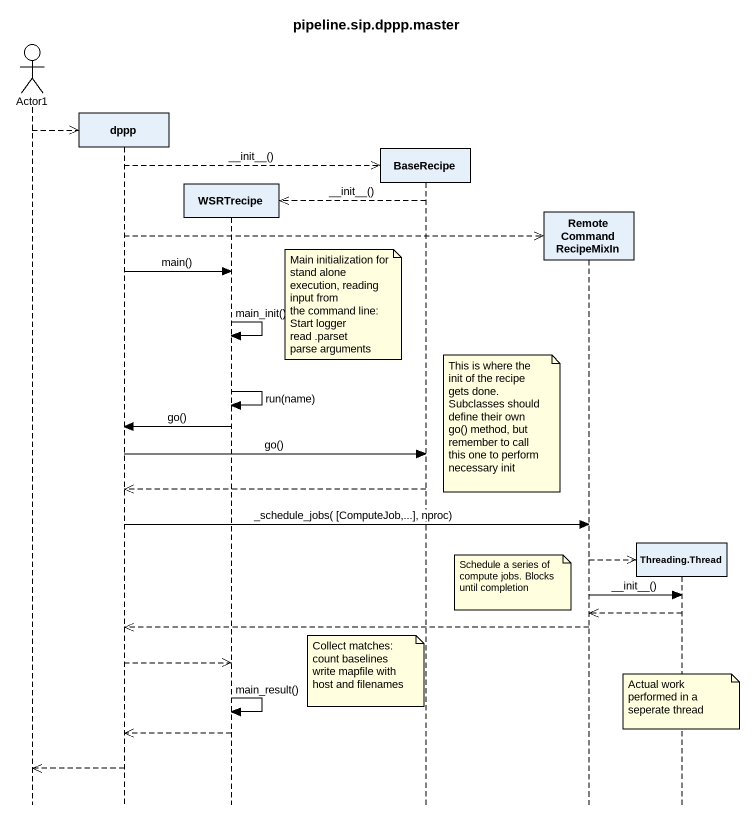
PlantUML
@startuml
title pipeline.sip.dppp.master
hide footbox
actor Actor1
participant dppp
participant WSRTrecipe
participant BaseRecipe
participant RemoteCommandRecipeMixIn
participant "Threading.Thread" as Threading_Thread

Actor1 -->> dppp **
dppp -->> BaseRecipe ** : ~__init~__()
BaseRecipe -->> WSRTrecipe ** : ~__init~__()
dppp -->> RemoteCommandRecipeMixIn **
dppp -> WSRTrecipe : main()
note left of BaseRecipe
  Main initialization for stand alone execution, reading input from
  the command line:
  Start logger
  read .parset
  parse arguments
end note
WSRTrecipe -> WSRTrecipe : main_init()
WSRTrecipe -> WSRTrecipe : run(name)
note right of BaseRecipe
  This is where the init of the recipe gets done.
  Subclasses should define their own go() method, but remember to call
  this one to perform necessary init
end note
WSRTrecipe -> dppp : go()
dppp -> BaseRecipe : go()
BaseRecipe -->> dppp
dppp -> RemoteCommandRecipeMixIn : _schedule_jobs( [ComputeJob,...], nproc)
RemoteCommandRecipeMixIn -->> Threading_Thread **
note left of RemoteCommandRecipeMixIn : Schedule a series of compute jobs. Blocks until completion
RemoteCommandRecipeMixIn -> Threading_Thread : ~__init~__()
Threading_Thread -->> RemoteCommandRecipeMixIn
RemoteCommandRecipeMixIn -->> dppp
dppp -->> WSRTrecipe
note left of BaseRecipe
  Collect matches: count baselines
  write mapfile with host and filenames
end note
WSRTrecipe -> WSRTrecipe : main_result()
note over Threading_Thread : Actual work performed in a seperate thread
WSRTrecipe -->> dppp
dppp -->> Actor1
@enduml
